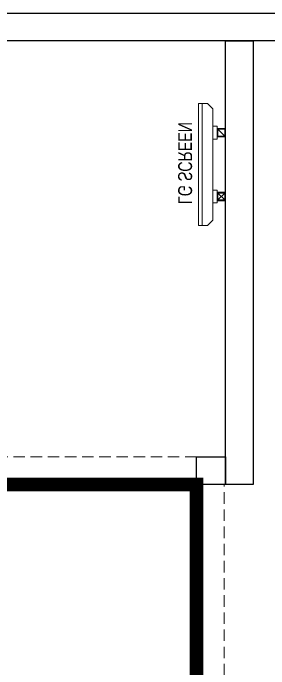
# Model space of a CAD drawing. Header units: feet. Extents: x 5523391 to 5532259, y -5292968 to -5273531.
# Drawn here: x 5526338 to 5527261, y -5278888 to -5276523 of the extents above; entities that cross this region are included whole.
import ezdxf

# ---------------------------------------------------------------- set-up
doc = ezdxf.new("R2010")
doc.units = ezdxf.units.FT
doc.header["$LTSCALE"] = 33
doc.header["$MEASUREMENT"] = 0
doc.linetypes.add('a_p6_plan_L18$0$HIDDEN', pattern=[0.375, 0.25, -0.125])
doc.linetypes.add('ACAD_ISO03W100', pattern=[30, 12, -18])
for name, color, linetype, lineweight in [('Floor-Unit', 1, 'Continuous', 13), ('LENS-PARTITION', 21, 'Continuous', 25), ('LENS_CURTAIN', 5, 'a_p6_plan_L18$0$HIDDEN', 9), ('LK-IT', 3, 'Continuous', 18), ('LK-TILES FINISH', 251, 'Continuous', 5), ('TV', 92, 'Continuous', 18)]:
    doc.layers.add(name, color=color, linetype=linetype, lineweight=lineweight)
doc.styles.get("Standard").update_dxf_attribs({"font": 'GILC____.TTF'})

# ---------------------------------------------------------------- blocks, each defined once
blk = doc.blocks.new('CLINIC SCREEN')
at = {"layer": 'TV'}
for p, q in [((-103.1090284836336, 42.85441964946222), (-127.4114311772946, 18.55201695591665)), ((-127.4114311772946, 42.85441964946222), (-103.1090284836336, 18.55201695591665)), ((102.7052824410566, 42.85441964946222), (127.007685134602, 18.55201695591665))]:
    blk.add_line(p, q, dxfattribs=at)
at = {"layer": 'TV', "ltscale": 12}
for p, q in [((-220.0000000000082, -19.41163062257681), (-200.5883693773149, 0)), ((200.5883693773149, 0), (-200.5883693773149, 0)), ((-138.5315413423604, 0), (-138.5315413423604, 15.514207008644)), ((-138.5315413423604, 15.514207008644), (-91.98892031613741, 15.514207008644)), ((-91.98892031613741, 15.514207008644), (-91.98892031613741, 0)), ((91.98892031610741, 15.514207008644), (91.98892031610741, 0)), ((91.98892031610741, 15.514207008644), (138.5315413423595, 15.514207008644)), ((138.5315413423595, 0), (138.5315413423595, 15.514207008644)), ((219.9999999999918, -19.41163062257681), (200.5883693773149, 0)), ((-220.0000000000082, -38.82326124538668), (-220.0000000000082, -19.41163062257681)), ((219.9999999999918, -38.82326124538668), (219.9999999999918, -19.41163062257681))]:
    blk.add_line(p, q, dxfattribs=at)
at = {"layer": 'TV'}
for points in [[(-130.4492315140169, 15.51421661919448), (-100.0712281470269, 15.51421661919448), (-100.0712281470269, 45.89221998606814), (-130.4492315140169, 45.89221998606814)], [(-127.4114311772946, 18.55201695591665), (-103.1090284836336, 18.55201695591665), (-103.1090284836336, 42.85441964946222), (-127.4114311772946, 42.85441964946222)], [(130.0454854713243, 15.51421661919448), (99.66748210433435, 15.51421661919448), (99.66748210433435, 45.89221998606814), (130.0454854713243, 45.89221998606814)], [(127.007685134602, 18.55201695591665), (102.7052824410566, 18.55201695591665), (102.7052824410566, 42.85441964946222), (127.007685134602, 42.85441964946222)]]:
    blk.add_lwpolyline(points, close=True, dxfattribs=at)
at = {"layer": 'TV', "ltscale": 12}
blk.add_lwpolyline([(-220.0000000000082, -51.71278328332107), (-220.0000000000082, -38.82326124538668), (219.9999999999918, -38.82326124538668), (219.9999999999918, -51.71278328332107)], close=True, dxfattribs=at)
at = {"layer": 'Floor-Unit', "color": 0, "ltscale": 2, "insert": (5.199680584678389, -100.4085774972336), "char_height": 50, "attachment_point": 5}
blk.add_mtext_dynamic_manual_height_columns('LG SCREEN', width=466.4796511627907, gutter_width=12.5, heights=[0], dxfattribs=at)

msp = doc.modelspace()

# ---------------------------------------------------------------- linework, layer by layer
at = {"layer": 'LENS-PARTITION'}
for points in [[(5524599.915644397, -5276522.956515531), (5529374.915644397, -5276522.956515531), (5529374.915644397, -5276622.956515531), (5524599.915644397, -5276622.956515531)], [(5527104.915644397, -5276622.956515531), (5527204.915644396, -5276622.956515531), (5527204.915644396, -5278222.956515531), (5527104.915644397, -5278222.956515531)], [(5526999.915644398, -5278122.95651553), (5527104.915644397, -5278122.95651553), (5527104.915644397, -5278222.956515531), (5526999.915644398, -5278222.956515531)]]:
    msp.add_lwpolyline(points, close=True, dxfattribs=at)
at = {"layer": 'LENS_CURTAIN', "ltscale": 5}
for points in [[(5526999.915644398, -5278122.95651553), (5526199.915644396, -5278122.95651553), (5526199.915644396, -5278222.956515531), (5526999.915644398, -5278222.956515531)], [(5526999.915644398, -5278222.956515531), (5526999.915644398, -5278972.956515531), (5527099.915644398, -5278972.956515531), (5527099.915644398, -5278222.956515531)]]:
    msp.add_lwpolyline(points, close=True, dxfattribs=at)
at = {"layer": 'LK-TILES FINISH', "color": 212, "linetype": 'ACAD_ISO03W100', "ltscale": 0.05, "const_width": 50}
msp.add_lwpolyline([(5526199.915644396, -5278222.956515531), (5526999.915644398, -5278222.956515531), (5526999.915644398, -5280622.956515531), (5526199.915644396, -5280622.956515531)], close=True, dxfattribs=at)

# ---------------------------------------------------------------- block references
at = {"layer": 'LK-IT', "xscale": -1, "rotation": 270}
msp.add_blockref('CLINIC SCREEN', (5527059.023424412, -5277069.012964745), dxfattribs=at)

doc.saveas('drawing.dxf')
